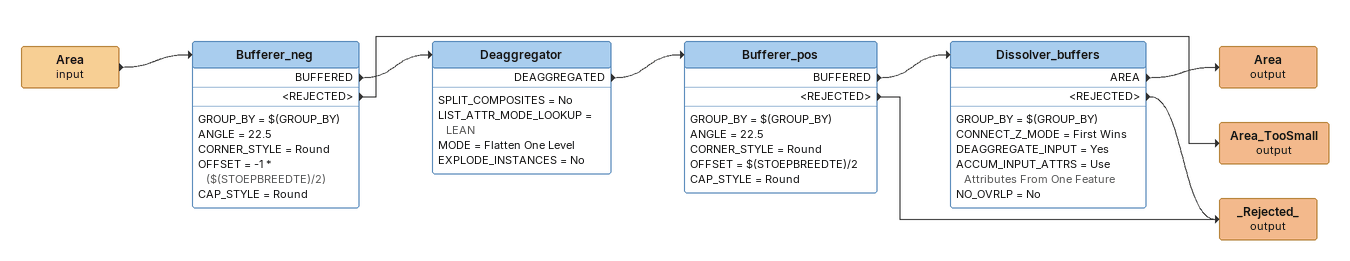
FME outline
Area (input)
    -> Bufferer_neg
Bufferer_neg
    GROUP_BY = $(GROUP_BY)
    ANGLE = 22.5
    CORNER_STYLE = Round
    OFFSET = -1 * ($(STOEPBREEDTE)/2)
    CAP_STYLE = Round
    BUFFERED -> Deaggregator
    <REJECTED> -> Area_TooSmall (output)
Deaggregator
    SPLIT_COMPOSITES = No
    LIST_ATTR_MODE_LOOKUP = LEAN
    MODE = Flatten One Level
    EXPLODE_INSTANCES = No
    DEAGGREGATED -> Bufferer_pos
Bufferer_pos
    GROUP_BY = $(GROUP_BY)
    ANGLE = 22.5
    CORNER_STYLE = Round
    OFFSET = $(STOEPBREEDTE)/2
    CAP_STYLE = Round
    BUFFERED -> Dissolver_buffers
    <REJECTED> -> _Rejected_ (output)
Dissolver_buffers
    GROUP_BY = $(GROUP_BY)
    CONNECT_Z_MODE = First Wins
    DEAGGREGATE_INPUT = Yes
    ACCUM_INPUT_ATTRS = Use Attributes From One Feature
    NO_OVRLP = No
    AREA -> Area (output)
    <REJECTED> -> _Rejected_ (output)
Area (output)
_Rejected_ (output)
Area_TooSmall (output)
